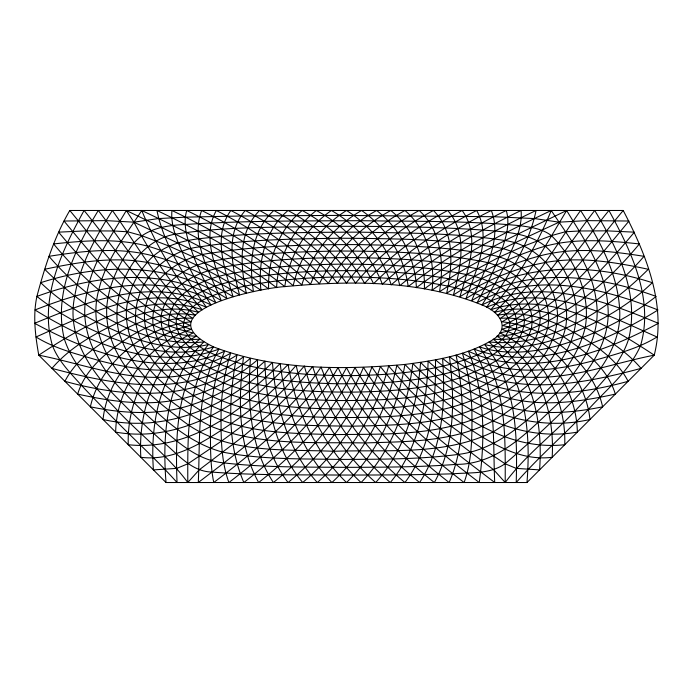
<?xml version="1.0" encoding="UTF-8"?>
<svg xmlns="http://www.w3.org/2000/svg" width="693" height="693" viewBox="0 0 693 693"><rect width="100%" height="100%" fill="white"/><g stroke="black" fill="none" stroke-linecap="round" stroke-linejoin="round"><path stroke-width="1.04" d="M187.794 482.519C187.708 436.616 186.469 386.486 213.522 346.89C274.142 370.053 341.103 370.157 404.92 364.431C433.671 360.689 463.383 356.211 489.05 341.926C512.37 330.059 501.013 312.378 482.016 304.946C419.889 280.007 350.502 280.44 284.814 286.616C260.473 287.916 141.615 311.694 213.522 346.89C187.508 355.552 159.225 352.494 133.264 345.227C98.666 334.823 65.289 318.901 36.894 296.422C44.837 266.762 54.193 237.127 69.785 210.481L623.215 210.481C646.11 254.409 666.891 304.946 654.235 355.162L526.975 482.519L166.025 482.519L38.765 355.162C35.352 335.802 32.736 315.895 36.894 296.422C95.885 274.844 165.203 266.121 221.275 300.615C210.152 272.817 190.029 240.991 201.646 210.481C241.043 230.041 278.248 254.288 310.568 284.217C323.103 252.91 347.02 226.472 376.68 210.49C400.389 228.993 415.116 257.649 416.398 287.69C457.839 256.228 504.417 232.718 551.247 210.481C569.603 238.47 591.857 266.112 596.179 300.45C602.087 336.512 580.379 369.291 555.864 393.459C528.196 419.88 498.198 449.592 458.342 454.4C419.092 459.572 379.374 459.208 339.865 459.424C300.658 458.731 261.001 459.693 222.366 452.044C184.026 441.536 155.145 411.425 128.162 383.827C104.522 359.295 89.189 324.064 98.778 289.934C105.7 260.005 125.398 235.698 141.753 210.481C188.583 232.718 235.161 256.228 276.602 287.69C277.884 257.649 292.611 228.993 316.32 210.49C345.98 226.472 369.897 252.91 382.423 284.217C414.752 254.288 451.957 230.041 491.354 210.481C502.971 240.991 482.848 272.817 471.725 300.615C527.797 266.121 597.115 274.835 656.106 296.422C627.711 318.901 594.334 334.823 559.736 345.227C533.775 352.494 505.492 355.552 479.478 346.89C506.531 386.486 505.292 436.616 505.206 482.519L493.754 469.811L449.74 436.373L422.262 413.279L399.203 389.838L380.344 366.58C365.947 411.547 338.617 451.914 302.711 482.519C274.497 448.925 266.138 403.846 264.882 361.148C243.797 380.622 218.771 395.946 191.45 404.894C158.827 415.809 123.605 413.643 90.376 406.817C100.225 362.127 146.171 326.212 190.991 321.803C144.846 296.318 116.545 250.19 84.078 210.481C61.885 250.762 38.687 299.038 52.503 345.79C58.481 361.122 70.218 372.843 81.02 384.858C92.628 397.271 104.513 409.424 116.528 421.439C136.625 441.865 157.961 461.096 177.036 482.519C175.251 435.334 176.351 382.441 208.532 344.49C182.276 351.056 154.756 345.582 129.764 336.625C97.228 324.229 65.887 307.016 40.722 282.683C102.495 262.716 170.972 262.396 227.001 298.614C217.463 271.136 200.693 238.704 216.32 210.481C254.054 229.634 289.423 253.768 319.438 283.706C334.589 252.408 360.464 227.148 390.783 210.481C414.111 229.27 425.372 259.416 424.376 288.886C468.121 256.471 517.94 234.165 566.657 210.49C584.251 239.683 604.937 269.066 607.683 304.192C612.3 343.633 585.377 376.706 559.043 402.607C529.617 429.556 499.549 464.587 456.15 464.371C419.681 467.221 383.064 467.195 346.5 467.351C305.544 466.978 264.423 467.636 223.674 462.872C200.883 460.854 182.519 446.249 165.844 431.878C151.265 419.438 137.205 406.367 124.09 392.385C98.241 366.675 77.833 330.474 86.911 292.966C92.247 262.231 110.897 236.737 126.343 210.49C175.06 234.165 224.879 256.471 268.624 288.886C267.628 259.416 278.889 229.27 302.217 210.481C332.536 227.148 358.411 252.408 373.562 283.706C403.577 253.768 438.946 229.634 476.68 210.481C492.307 238.704 475.537 271.136 465.999 298.614C522.028 262.396 590.505 262.716 652.278 282.683C627.113 307.016 595.772 324.229 563.236 336.625C538.244 345.582 510.724 351.056 484.468 344.49C516.761 382.441 517.48 435.325 516.216 482.519C538.894 456.782 564.734 434.078 588.47 409.355C606.765 389.111 629.227 371.214 640.497 345.79C654.313 299.038 631.115 250.762 608.922 210.481C576.455 250.19 548.154 296.318 502.009 321.803C546.829 326.212 592.775 362.127 602.624 406.817C569.395 413.643 534.173 415.817 501.55 404.894C474.229 395.946 449.203 380.622 428.118 361.148C426.862 403.846 418.503 448.925 390.289 482.519C354.383 451.914 327.053 411.547 312.656 366.58L293.797 389.838L270.738 413.279L243.26 436.373L199.246 469.811L187.794 482.519C168.001 455.665 140.939 435.455 118.217 411.235C97.852 389.232 73.675 368.2 64.284 338.782C53.309 293.529 75.355 248.345 98.285 210.481C127.555 248.172 152.131 291.363 192.793 318.373C170.391 316.51 148.623 325.286 129.764 336.625C108.099 350.797 85.456 368.286 77.677 394.1C111.842 401.611 147.687 406.843 182.242 398.622C210.031 392.082 235.906 378.352 257.545 359.806C256.774 402.165 261.729 447.704 288.071 482.519C325.199 451.879 355.18 412.335 371.942 367.03C403.421 414.544 450.112 448.354 494.707 482.519C492.697 437.742 496.768 389.856 474.107 349.133C536.382 372.245 605.032 342.663 658.012 309.97C601.203 287.508 533.818 270.591 477.061 302.728C485.083 287.89 492.948 272.921 499.099 257.19C504.322 242.42 510.923 226.264 506.28 210.49C465.038 230.431 425.823 254.807 391.173 284.875C381.522 253.725 359.624 226.784 331.427 210.481C306.115 227.928 288.808 256.124 284.814 286.616C245.677 255.786 201.793 231.834 156.939 210.481C164.362 246.396 185.438 277.824 206.427 307.294C148.415 281.722 88.669 313.816 36.001 336.98C55.267 348.908 77.503 354.21 99.021 360.568C115.714 364.986 132.701 368.433 149.948 369.707C177.651 371.699 206.332 367.177 230.63 353.205C224.844 371.613 221.864 390.826 221.102 410.083C220.937 434.312 220.53 459.442 228.889 482.519C270.928 450.251 311.521 414.119 338.045 367.559C359.45 413.565 394.889 451.325 434.355 482.519C455.327 444.542 454.842 398.683 449.436 356.756C505.327 399.315 578.551 385.057 641.034 368.381C621.543 345.486 593.823 331.029 566.666 319.023C543.918 310.118 518.321 305.518 494.404 312.413C525.129 283.55 545.14 246.136 566.657 210.49M526.975 482.519C530.873 433.818 526.663 377.607 489.05 341.926C549.627 348.215 607.276 310.343 648.293 269.274C614.734 262.101 579.911 256.332 545.712 262.448C515.168 267.974 486.209 280.431 459.901 296.717C468.165 269.49 480.725 236.244 462.162 210.481C425.961 229.236 392.281 253.266 364.605 283.333C346.821 252.226 319.256 227.676 288.054 210.481C265.116 229.877 257.909 261.382 260.914 290.211L234.433 272.921L202.72 254.877L133.896 222.167L106.254 220.625L64.016 221.024C99.368 263.635 136.443 311.59 191.138 329.34C148.077 343.581 116.502 386.772 115.653 432.111C178.508 443.234 238.08 407.016 280.171 363.461C285.473 406.973 300.823 450.641 331.921 482.519C365.393 451.533 387.188 409.589 396.855 365.28C415.583 387.664 437.612 407.181 461.72 423.605C488.634 441.614 518.069 461.434 552.156 457.311C554.98 411.477 538.244 360.351 496.794 336.183C522.219 335.715 545.426 323.207 566.579 310.213C594.429 292.455 618.373 269.265 639.396 243.936C603.724 240.099 566.424 237.214 532.207 250.468C501.957 260.88 473.362 275.71 446.647 293.243C452.694 265.61 455.136 232.242 433.42 210.481C399.956 228.482 369.378 252.503 346.5 283.039C323.622 252.503 293.044 228.482 259.58 210.481C237.864 232.242 240.306 265.61 246.353 293.243C219.638 275.71 191.043 260.88 160.793 250.468C126.576 237.214 89.276 240.099 53.604 243.936C74.627 269.265 98.571 292.455 126.421 310.213C147.574 323.207 170.781 335.715 196.206 336.183C154.756 360.351 138.02 411.477 140.844 457.311C174.931 461.434 204.366 441.614 231.28 423.605C255.388 407.181 277.417 387.664 296.145 365.28C305.812 409.589 327.607 451.533 361.079 482.519C392.177 450.641 407.527 406.973 412.829 363.461C454.92 407.016 514.492 443.234 577.347 432.111C576.498 386.772 544.923 343.581 501.862 329.34C556.557 311.59 593.632 263.635 628.984 221.024L586.746 220.625L559.104 222.167L534.667 218.581L493.91 216.71L339.258 215.393L241.06 215.999L185.204 217.16L158.333 218.581L133.896 222.167L126.343 210.49M551.247 210.481C536.434 246.483 516.484 280.466 490.713 309.771C548.717 290.202 607.224 324.081 654.235 355.162C614.864 362.863 576.455 377.633 535.845 377.382C507.856 377.494 479.634 370.357 456.046 355.041C464.423 396.855 466.285 442.68 449.168 482.519C408.446 450.857 370.434 413.894 346.5 367.619C322.566 413.903 284.554 450.857 243.832 482.519C226.724 442.68 228.577 396.855 236.954 355.041C213.366 370.357 185.144 377.494 157.155 377.382C116.545 377.633 78.136 362.863 38.765 355.162C85.776 324.081 144.283 290.202 202.287 309.771C176.516 280.466 156.566 246.483 141.753 210.481M505.206 482.519C525.008 455.673 552.052 435.447 574.783 411.235C595.148 389.232 619.325 368.2 628.716 338.782C639.691 293.529 617.645 248.345 594.715 210.481C565.445 248.172 540.869 291.363 500.207 318.373C522.609 316.51 544.369 325.286 563.236 336.625C584.901 350.797 607.544 368.286 615.323 394.1C581.158 401.611 545.313 406.843 510.767 398.622C482.969 392.082 457.094 378.352 435.455 359.806C436.226 402.165 431.271 447.704 404.929 482.519C367.801 451.879 337.829 412.335 321.058 367.03C289.579 414.544 242.896 448.354 198.293 482.519C200.303 437.742 196.223 389.856 218.893 349.133C156.618 372.245 87.968 342.663 34.988 309.97C91.797 287.508 159.182 270.591 215.939 302.728C207.917 287.89 200.052 272.921 193.901 257.19C188.678 242.42 182.077 226.264 186.72 210.49C227.962 230.431 267.177 254.807 301.827 284.875C311.478 253.725 333.376 226.784 361.573 210.481C386.885 227.928 404.192 256.124 408.186 286.616C447.323 255.786 491.207 231.834 536.061 210.481C528.638 246.396 507.562 277.824 486.573 307.294C544.585 281.722 604.331 313.816 656.999 336.98C637.733 348.908 615.497 354.21 593.979 360.568C577.286 364.986 560.299 368.433 543.052 369.707C515.349 371.699 486.668 367.177 462.37 353.205C468.156 371.613 471.136 390.826 471.898 410.083C472.063 434.312 472.47 459.442 464.111 482.519C422.072 450.251 381.479 414.111 354.955 367.559C333.55 413.565 298.111 451.325 258.645 482.519C237.673 444.542 238.158 398.683 243.564 356.756C187.673 399.315 114.449 385.057 51.966 368.381C71.457 345.486 99.177 331.029 126.334 319.023C149.082 310.118 174.679 305.518 198.596 312.413C171.76 286.495 151.576 254.781 133.896 222.167M623.215 210.481C587.768 252.902 554.928 302.425 502.633 325.528C546.63 335.221 585.213 373.969 589.968 419.482C527.624 433.775 464.258 406.401 420.564 362.37C417.316 405.457 405.44 449.896 375.675 482.519C340.999 451.793 316.346 410.646 304.348 365.991L284.537 388.851L268.979 404.106L251.455 419.092L221.517 441.112L187.968 463.738L176.767 468.381L153.422 469.897C149.965 422.947 159.91 368.988 199.809 339.18C173.83 341.207 148.865 330.899 126.334 319.023C96.994 303.075 70.703 281.67 48.978 256.323C83.472 250.866 119.352 246.708 153.586 256.029C184.165 264.094 212.959 277.954 239.553 294.932C232.372 267.645 224.74 234.052 245.253 210.481C280.024 228.863 312.136 252.824 337.422 283.116C357.805 252.295 386.885 228.092 419.161 210.481C441.606 230.856 444.204 263.487 439.518 291.666L466.623 274.584L499.099 257.19L523.969 246.058L551.411 235.611L565.245 231.791L579.036 230.994L606.635 230.838L634.39 232.164C598.631 274.705 556.652 321.422 499.766 332.926C542.169 351.862 566.268 399.385 564.743 444.715C501.524 451.654 446.11 407.337 404.92 364.431C397.487 408.359 378.802 451.169 346.5 482.519C314.198 451.169 295.513 408.359 288.08 364.431C246.89 407.337 191.476 451.654 128.257 444.715C126.732 399.385 150.831 351.862 193.234 332.926C136.348 321.422 94.369 274.705 58.61 232.164L86.365 230.838L113.964 230.994L127.755 231.791L141.589 235.611L169.031 246.058L193.901 257.19L226.377 274.584L253.482 291.666C248.796 263.487 251.394 230.856 273.839 210.481C306.115 228.092 335.187 252.295 355.578 283.116C380.864 252.824 412.976 228.863 447.747 210.481C468.26 234.052 460.628 267.645 453.447 294.932C480.041 277.954 508.835 264.094 539.414 256.029C573.648 246.708 609.528 250.866 644.022 256.323C622.288 281.67 596.006 303.075 566.666 319.023C544.135 330.899 519.17 341.207 493.191 339.18C533.09 368.988 543.043 422.947 539.578 469.897L516.242 468.39L505.041 463.738L471.491 441.112L441.545 419.092L424.021 404.106L408.463 388.851L388.652 365.991C376.654 410.646 352.001 451.793 317.325 482.519C287.56 449.896 275.684 405.457 272.436 362.37C228.742 406.401 165.384 433.775 103.032 419.482C107.787 373.969 146.37 335.221 190.367 325.528C138.072 302.425 105.232 252.902 69.785 210.481M559.104 222.167C515.583 242.498 471.266 261.954 432.085 290.211C435.091 261.382 427.884 229.877 404.946 210.481C373.744 227.676 346.179 252.226 328.395 283.333C300.719 253.266 267.039 229.236 230.838 210.481C212.266 236.244 224.835 269.49 233.099 296.717C206.791 280.431 177.832 267.974 147.288 262.448C113.089 256.332 78.266 262.101 44.707 269.274C85.724 310.343 143.373 348.207 203.95 341.926C166.337 377.607 162.127 433.818 166.025 482.519M210.403 426.065C210.551 444.897 210.014 463.981 213.756 482.519C257.06 449.428 300.554 414.345 329.53 367.359C348.622 413.011 381.306 451.671 419.611 482.519C443.598 446.231 445.504 400.45 442.567 358.342C494.88 402.252 566.077 398.518 628.109 381.315C615.219 356.219 589.474 341.069 565.557 327.867C544.698 317.68 520.893 310.715 497.609 315.263C533.315 287.257 554.746 246.691 580.604 210.481C599.558 240.228 617.29 272.548 619.594 308.48C622.712 351.585 589.483 384.217 561.547 412.344C543.321 430.136 524.384 447.176 505.041 463.738C489.951 474.41 470.642 472.349 453.144 473.787C415.246 475.017 377.33 475.026 339.423 475.051C296.899 474.696 254.288 475.407 211.867 472.063C192.152 471.604 179.019 455.578 165.159 443.789C149.939 430.154 134.979 416.207 120.747 401.533C92.871 374.333 65.896 337.881 74.688 296.578C79.721 265.124 95.582 237.015 112.396 210.481C138.254 246.691 159.685 287.257 195.391 315.263C172.107 310.715 148.302 317.68 127.443 327.867C103.526 341.069 77.781 356.219 64.891 381.315C126.923 398.518 198.12 402.252 250.433 358.342C247.496 400.45 249.402 446.231 273.389 482.519C311.694 451.671 344.378 413.011 363.47 367.359C392.446 414.345 435.94 449.419 479.244 482.519C485.152 438.955 485.161 392.61 468.399 351.238C529.764 379.695 602.91 353.465 658.35 323.302C603.612 300.58 539.379 275.866 482.016 304.946C491.155 290.419 500.008 275.675 507.328 260.126C513.998 244.421 522.617 228.04 521.075 210.481C478.101 231.107 436.642 255.301 399.774 285.681C392.966 254.807 373.276 227.235 346.5 210.481C319.724 227.235 300.034 254.807 293.226 285.681C256.358 255.301 214.899 231.107 171.925 210.481C170.383 228.04 179.002 244.421 185.672 260.126C192.992 275.675 201.845 290.419 210.984 304.946C153.621 275.866 89.388 300.58 34.65 323.302C90.09 353.465 163.236 379.695 224.601 351.238C214.752 374.878 210.88 400.58 210.403 426.065C259.208 446.11 313.444 442.021 365.107 442.931C411.893 441.398 462.629 442.247 502.962 414.778C539.388 389.743 581.609 353.032 575.736 304.08C573.042 285.256 564.31 267.628 552.035 253.214C538.548 235.837 515.505 232.978 495.114 231.02C439.015 226.377 382.657 226.316 326.412 226.325C275.987 227.521 225.173 226.368 175.199 234.165C133.446 241.407 109.641 293.693 118.893 332.389C132.831 375.485 171.743 405.656 210.403 426.065M126.421 310.213C124.437 356.211 165.358 388.99 200.979 410.611C241.45 433.532 289.431 433.307 334.58 434.615C384.026 433.853 436.053 436.373 482.207 415.687C517.931 396.803 555.162 368.962 565.557 327.867C572.453 289.241 544.915 245.539 504.773 240.523C456.748 232.883 407.917 233.125 359.424 232.146C305.856 232.32 252.087 232.441 198.822 238.79C179.764 241.034 159.814 246.925 147.288 262.448C135.828 275.84 127.919 292.541 126.421 310.213M106.739 307.285C104.123 360.005 150.303 397.47 189.007 425.381C231.445 453.828 284.988 449.203 333.645 451.282C386.945 449.385 444.135 456.046 493.459 431.73C532.345 406.904 573.804 374.463 585.221 327.477C589.345 304.036 582.371 279.998 570.365 259.884C564.986 251.109 558.723 242.888 551.411 235.611C542.428 228.716 531.029 227.269 520.148 225.701C467.082 220.599 413.669 221.535 360.412 220.677C301.983 220.998 243.46 220.599 185.126 224.497C162.63 225.52 139.882 229.695 128.222 251.351C116.632 267.853 108.403 287.058 106.739 307.285M144.49 313.063C142.697 353.196 180.76 380.085 212.595 396.552C250.727 414.908 293.962 416.571 335.516 417.593C381.089 417.403 428.326 417.628 471.344 400.589C503.369 386.235 537.716 363.955 547.652 328.239C554.599 292.922 524.003 260.118 490.28 254.877C446.924 246.361 402.512 245.521 358.48 244.594C309.589 244.551 260.438 245.469 212.041 253.014C179.868 256.081 148.007 279.348 144.49 313.063M509.753 322.479C510.455 335.351 498.094 343.494 488.4 349.445C476.533 356.124 463.582 360.629 450.476 364.223C418.026 372.73 384.32 375.199 350.875 375.615C314.527 375.667 277.824 373.432 242.524 364.223C220.885 357.172 192.775 350.294 183.376 327.096C183.983 300.996 217.663 293.745 237.716 287.725C271.786 279.972 306.834 277.382 341.701 276.957C379.764 276.862 418.078 279.305 455.284 287.725C475.502 293.451 502.763 299.792 509.753 322.479M161.053 315.895C159.451 350.745 196.067 370.816 223.683 382.986C259.381 397.314 298.38 399.662 336.426 400.537C378.222 400.632 421.032 399.636 461.018 386.122C489.18 375.363 521.127 359.208 531.314 328.673C537.387 296.751 504.599 273.943 476.819 268.745C437.681 260.23 397.444 258.463 357.519 257.631C313.054 257.406 268.321 259 224.489 266.935C197.462 271.284 166.389 286.296 161.053 315.895M524.497 320.192C522.635 352.416 485.966 367.559 460.091 377.737C425.13 389.449 387.881 391.58 351.282 392.151C311.521 392.039 270.946 390.384 232.909 377.737C207.528 368.078 176.594 354.617 168.763 326.031C166.918 295.409 200.901 279.625 226.377 274.584C264.102 266.744 302.772 264.631 341.225 264.146C383.177 264.163 425.433 266.095 466.623 274.584C490.843 279.686 520.625 292.628 524.497 320.192M540.297 317.957C538.556 355.396 501.126 377.798 470.478 391.562C432.926 406.8 391.736 408.385 351.723 409.104C308.29 408.801 263.392 407.995 222.522 391.554C193.321 378.508 160.23 358.619 153.075 324.956C149.419 290.601 182.805 265.237 213.929 260.906C255.682 253.04 298.354 251.611 340.739 251.031C386.963 251.204 433.515 252.434 479.071 260.906C508.125 265.315 538.504 286.434 540.297 317.957M557.544 315.731C555.942 358.723 516.207 387.543 481.47 405.855C441.311 424.93 395.746 425.207 352.191 426.178C304.92 425.511 255.275 426.377 211.53 405.847C178.629 388.548 143.079 362.855 135.923 323.943C131.497 286.096 163.028 250.216 200.494 246.786C246.673 239.431 293.607 238.92 340.263 238.227C391.069 238.6 442.195 238.92 492.506 246.786C527.243 250.156 556.73 280.674 557.544 315.731M176.351 318.745C174.411 348.232 211.824 361.14 234.078 369.759C267.351 380.422 302.538 383.012 337.274 383.757C375.519 384.026 414.301 382.293 451.36 372.072C475.727 364.137 504.954 354.34 516.242 329.175C521.093 300.779 486.261 287.82 464.492 282.103C429.149 273.874 392.732 271.422 356.548 270.686C316.199 270.322 275.606 272.418 235.975 280.388C213.149 285.611 184.451 293.971 176.351 318.745"/></g></svg>
